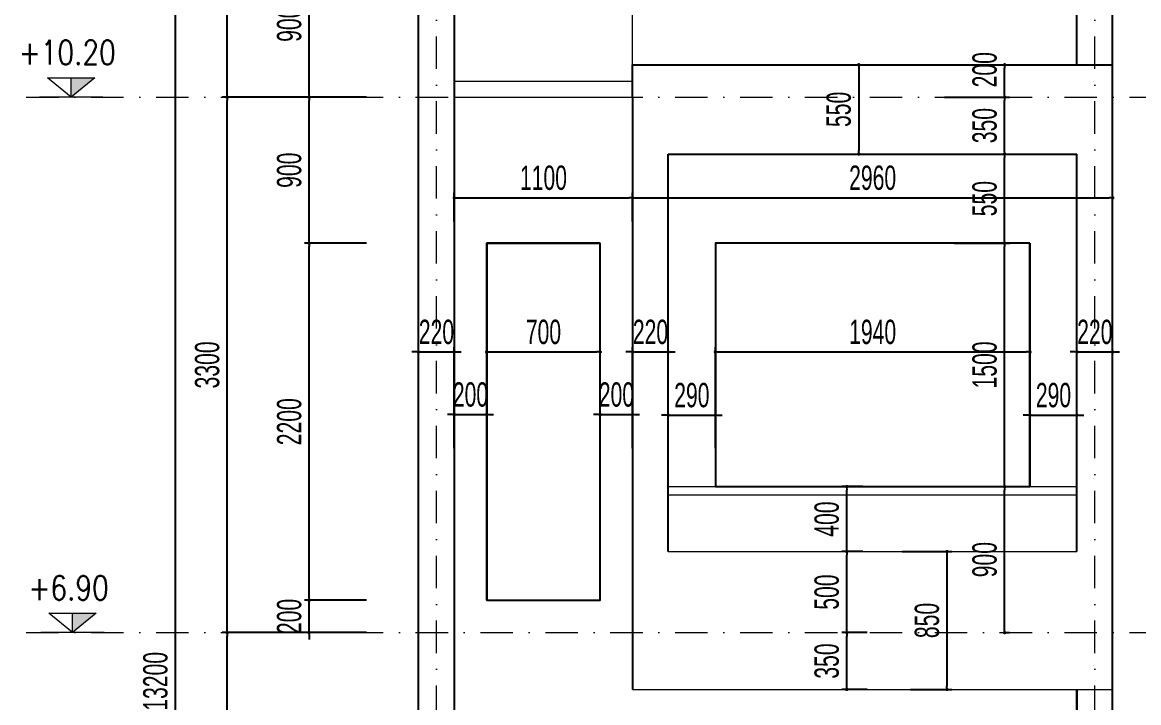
# Model space of a CAD drawing. Header units: millimetres. Extents: x 2565303 to 2664360, y -865723 to -262051.
# Drawn here: x 2642821 to 2649705, y -596653 to -592460 of the extents above; entities that cross this region are included whole.
import ezdxf
from ezdxf.enums import TextEntityAlignment as Align

# ---------------------------------------------------------------- set-up
doc = ezdxf.new("R2010")
doc.units = ezdxf.units.MM
doc.header["$LTSCALE"] = 10
doc.header["$MEASUREMENT"] = 0
doc.linetypes.add('DASHDOT', pattern=[1, 0.5, -0.25, 0, -0.25])
doc.layers.get('0').update_dxf_attribs({"linetype": 'CONTINUOUS'})
doc.layers.get('DEFPOINTS').update_dxf_attribs({"color": 10, "linetype": 'CONTINUOUS'})
for name, color, linetype, lineweight in [('LC Cua', 153, 'CONTINUOUS', 0), ('LC Dim', 8, 'CONTINUOUS', 13), ('LC Net truc', 134, 'DASHDOT', 5), ('LC Text1', 20, 'CONTINUOUS', 13), ('LC Text2', 7, 'CONTINUOUS', 13)]:
    doc.layers.add(name, color=color, linetype=linetype, lineweight=lineweight)
doc.layers.add('M3', color=3, linetype='CONTINUOUS')
doc.styles.add('HOATBIF', font='hoatbif.shx', dxfattribs={"width": 0.65})
doc.styles.add('T1', font='Vnsimli.shx', dxfattribs={"width": 0.7})
doc.dimstyles.new('1-100 (1-60)', dxfattribs={"dimscale": 60, "dimtxt": 2.5, "dimasz": 0.35, "dimexe": 0.5, "dimexo": 0, "dimgap": 0.8, "dimtad": 1, "dimdec": 0, "dimzin": 0, "dimdsep": 46, "dimtxsty": 'HOATBIF', "dimblk1": 'DOT', "dimblk2": 'DOT', "dimsah": 1, "dimcen": -1, "dimdle": 1, "dimclrd": 256, "dimclre": 256, "dimclrt": 4, "dimadec": 3, "dimazin": 2, "dimtfac": 0.333333, "dimtdec": 0, "dimtix": 1, "dimtmove": 2, "dimatfit": 3, "dimldrblk": 'DOT', "dimfxl": 1, "dimtvp": 0.833333, "dimtolj": 1, "dimtzin": 0, "dimarcsym": 0})

# ---------------------------------------------------------------- blocks, each defined once
blk = doc.blocks.new('DOT')
at = {"layer": 'M3', "color": 0, "linetype": 'ByBlock'}
blk.add_line((-0.5, 0), (-1, 0), dxfattribs=at)
at = {"layer": 'M3', "color": 0, "linetype": 'ByBlock', "const_width": 0.5}
blk.add_lwpolyline([(-0.25, 0, 1), (0.25, 0, 1)], format="xyb", close=True, dxfattribs=at)
blk = doc.blocks.new('*D641')
at = {"layer": 'DEFPOINTS', "color": 0, "transparency": 16777216}
for p in [(2644084.6, -596221.2), (2644617.2, -596221.2), (2644617.2, -599521.2)]:
    blk.add_point(p, dxfattribs=at)
at = {"layer": 'LC Dim', "lineweight": -2, "transparency": 16777216}
for p, q in [((2644617.2, -596221.2), (2644054.6, -596221.2)), ((2644084.6, -599500.2), (2644084.6, -596242.2)), ((2644617.2, -599521.2), (2644054.6, -599521.2))]:
    blk.add_line(p, q, dxfattribs=at)
at = {"layer": 'LC Dim', "lineweight": -2, "transparency": 16777216, "xscale": 21, "yscale": 21, "zscale": 21}
for p, rotation in [((2644084.6, -596221.2), 90), ((2644084.6, -599521.2), 270)]:
    blk.add_blockref('DOT', p, dxfattribs=dict(at, rotation=rotation))
at = {"layer": 'LC Dim', "color": 4, "transparency": 16777216, "insert": (2643961.6, -597871.2), "char_height": 150, "attachment_point": 5, "rotation": 90, "style": 'HOATBIF'}
blk.add_mtext('\\A1;3300', dxfattribs=at)
blk = doc.blocks.new('*D642')
at = {"layer": 'DEFPOINTS', "color": 0, "transparency": 16777216}
for p in [(2644084.6, -592921.2), (2644617.2, -592921.2), (2644617.2, -596221.2)]:
    blk.add_point(p, dxfattribs=at)
at = {"layer": 'LC Dim', "lineweight": -2, "transparency": 16777216}
for p, q in [((2644617.2, -592921.2), (2644054.6, -592921.2)), ((2644084.6, -596200.2), (2644084.6, -592942.2)), ((2644617.2, -596221.2), (2644054.6, -596221.2))]:
    blk.add_line(p, q, dxfattribs=at)
at = {"layer": 'LC Dim', "lineweight": -2, "transparency": 16777216, "xscale": 21, "yscale": 21, "zscale": 21}
for p, rotation in [((2644084.6, -592921.2), 90), ((2644084.6, -596221.2), 270)]:
    blk.add_blockref('DOT', p, dxfattribs=dict(at, rotation=rotation))
at = {"layer": 'LC Dim', "color": 4, "transparency": 16777216, "insert": (2643961.6, -594571.2), "char_height": 150, "attachment_point": 5, "rotation": 90, "style": 'HOATBIF'}
blk.add_mtext('\\A1;3300', dxfattribs=at)
blk = doc.blocks.new('*D643')
at = {"layer": 'DEFPOINTS', "color": 0, "transparency": 16777216}
for p in [(2644084.6, -589921.2), (2644617.2, -589921.2), (2644617.2, -592921.2)]:
    blk.add_point(p, dxfattribs=at)
at = {"layer": 'LC Dim', "lineweight": -2, "transparency": 16777216}
for p, q in [((2644617.2, -589921.2), (2644054.6, -589921.2)), ((2644084.6, -592900.2), (2644084.6, -589942.2)), ((2644617.2, -592921.2), (2644054.6, -592921.2))]:
    blk.add_line(p, q, dxfattribs=at)
at = {"layer": 'LC Dim', "lineweight": -2, "transparency": 16777216, "xscale": 21, "yscale": 21, "zscale": 21}
for p, rotation in [((2644084.6, -589921.2), 90), ((2644084.6, -592921.2), 270)]:
    blk.add_blockref('DOT', p, dxfattribs=dict(at, rotation=rotation))
at = {"layer": 'LC Dim', "color": 4, "transparency": 16777216, "insert": (2643961.6, -591421.2), "char_height": 150, "attachment_point": 5, "rotation": 90, "style": 'HOATBIF'}
blk.add_mtext('\\A1;3000', dxfattribs=at)
blk = doc.blocks.new('*D644')
at = {"layer": 'DEFPOINTS', "color": 0, "transparency": 16777216}
for p in [(2643765.5, -589921.2), (2644617.2, -589921.2), (2644617.2, -603121.2)]:
    blk.add_point(p, dxfattribs=at)
at = {"layer": 'LC Dim', "lineweight": -2, "transparency": 16777216}
for p, q in [((2644617.2, -589921.2), (2643735.5, -589921.2)), ((2643765.5, -603100.2), (2643765.5, -589942.2)), ((2644617.2, -603121.2), (2643735.5, -603121.2))]:
    blk.add_line(p, q, dxfattribs=at)
at = {"layer": 'LC Dim', "lineweight": -2, "transparency": 16777216, "xscale": 21, "yscale": 21, "zscale": 21}
for p, rotation in [((2643765.5, -589921.2), 90), ((2643765.5, -603121.2), 270)]:
    blk.add_blockref('DOT', p, dxfattribs=dict(at, rotation=rotation))
at = {"layer": 'LC Dim', "color": 4, "transparency": 16777216, "insert": (2643642.5, -596521.2), "char_height": 150, "attachment_point": 5, "rotation": 90, "style": 'HOATBIF'}
blk.add_mtext('\\A1;13200', dxfattribs=at)
blk = doc.blocks.new('Caodo1')
at = {"layer": 'LC Text1'}
blk.add_hatch(color=256, dxfattribs=at).paths.add_polyline_path([(0, 200), (0, 0), (243, 200)])
for p, q in [((0, 0), (0, 200)), ((324, 0), (-324, 0))]:
    blk.add_line(p, q, dxfattribs=at)
blk.add_lwpolyline([(-243, 200), (243, 200), (0, 0), (0, 0)], close=True, dxfattribs=at)
at = {"layer": 'LC Text1', "style": 'T1', "width": 0.8}
blk.add_attdef('%%P0,00', text='', height=250, dxfattribs=at).set_placement((-39, 460), align=Align.MIDDLE_CENTER)
blk = doc.blocks.new('*D655')
at = {"layer": 'DEFPOINTS', "color": 0, "transparency": 16777216}
for p in [(2645484.8, -594491.4), (2645264.8, -595084.4), (2645484.8, -595084.4)]:
    blk.add_point(p, dxfattribs=at)
at = {"layer": 'LC Dim', "lineweight": -2, "transparency": 16777216}
for p, q in [((2645243.8, -594491.4), (2645222.8, -594491.4)), ((2645264.8, -595084.4), (2645264.8, -594461.4)), ((2645264.8, -594491.4), (2645484.8, -594491.4)), ((2645484.8, -595084.4), (2645484.8, -594461.4)), ((2645505.8, -594491.4), (2645526.8, -594491.4))]:
    blk.add_line(p, q, dxfattribs=at)
at = {"layer": 'LC Dim', "lineweight": -2, "transparency": 16777216, "xscale": 21, "yscale": 21, "zscale": 21}
blk.add_blockref('DOT', (2645264.8, -594491.4), dxfattribs=at)
at = {"layer": 'LC Dim', "lineweight": -2, "transparency": 16777216, "xscale": 21, "yscale": 21, "zscale": 21, "rotation": 180}
blk.add_blockref('DOT', (2645484.8, -594491.4), dxfattribs=at)
at = {"layer": 'LC Dim', "color": 4, "transparency": 16777216, "insert": (2645374.8, -594368.4), "char_height": 150, "attachment_point": 5, "style": 'HOATBIF'}
blk.add_mtext('\\A1;220', dxfattribs=at)
blk = doc.blocks.new('*D656')
at = {"layer": 'DEFPOINTS', "color": 0, "transparency": 16777216}
for p in [(2645684.8, -594877.3), (2645484.8, -595084.4), (2645684.8, -595084.4)]:
    blk.add_point(p, dxfattribs=at)
at = {"layer": 'LC Dim', "lineweight": -2, "transparency": 16777216}
for p, q in [((2645463.8, -594877.3), (2645442.8, -594877.3)), ((2645484.8, -595084.4), (2645484.8, -594847.3)), ((2645484.8, -594877.3), (2645684.8, -594877.3)), ((2645684.8, -595084.4), (2645684.8, -594847.3)), ((2645705.8, -594877.3), (2645726.8, -594877.3))]:
    blk.add_line(p, q, dxfattribs=at)
at = {"layer": 'LC Dim', "lineweight": -2, "transparency": 16777216, "xscale": 21, "yscale": 21, "zscale": 21}
blk.add_blockref('DOT', (2645484.8, -594877.3), dxfattribs=at)
at = {"layer": 'LC Dim', "lineweight": -2, "transparency": 16777216, "xscale": 21, "yscale": 21, "zscale": 21, "rotation": 180}
blk.add_blockref('DOT', (2645684.8, -594877.3), dxfattribs=at)
at = {"layer": 'LC Dim', "color": 4, "transparency": 16777216, "insert": (2645584.8, -594754.3), "char_height": 150, "attachment_point": 5, "style": 'HOATBIF'}
blk.add_mtext('\\A1;200', dxfattribs=at)
blk = doc.blocks.new('*D657')
at = {"layer": 'DEFPOINTS', "color": 0, "transparency": 16777216}
for p in [(2646384.8, -594491.4), (2645684.8, -595084.4), (2646384.8, -595084.4)]:
    blk.add_point(p, dxfattribs=at)
at = {"layer": 'LC Dim', "lineweight": -2, "transparency": 16777216}
for p, q in [((2645684.8, -595084.4), (2645684.8, -594461.4)), ((2645705.8, -594491.4), (2646363.8, -594491.4)), ((2646384.8, -595084.4), (2646384.8, -594461.4))]:
    blk.add_line(p, q, dxfattribs=at)
at = {"layer": 'LC Dim', "lineweight": -2, "transparency": 16777216, "xscale": 21, "yscale": 21, "zscale": 21, "rotation": 180}
blk.add_blockref('DOT', (2645684.8, -594491.4), dxfattribs=at)
at = {"layer": 'LC Dim', "lineweight": -2, "transparency": 16777216, "xscale": 21, "yscale": 21, "zscale": 21}
blk.add_blockref('DOT', (2646384.8, -594491.4), dxfattribs=at)
at = {"layer": 'LC Dim', "color": 4, "transparency": 16777216, "insert": (2646034.8, -594368.4), "char_height": 150, "attachment_point": 5, "style": 'HOATBIF'}
blk.add_mtext('\\A1;700', dxfattribs=at)
blk = doc.blocks.new('*D658')
at = {"layer": 'DEFPOINTS', "color": 0, "transparency": 16777216}
for p in [(2646584.8, -594877.3), (2646384.8, -595084.4), (2646584.8, -595084.4)]:
    blk.add_point(p, dxfattribs=at)
at = {"layer": 'LC Dim', "lineweight": -2, "transparency": 16777216}
for p, q in [((2646363.8, -594877.3), (2646342.8, -594877.3)), ((2646384.8, -595084.4), (2646384.8, -594847.3)), ((2646384.8, -594877.3), (2646584.8, -594877.3)), ((2646584.8, -595084.4), (2646584.8, -594847.3)), ((2646605.8, -594877.3), (2646626.8, -594877.3))]:
    blk.add_line(p, q, dxfattribs=at)
at = {"layer": 'LC Dim', "lineweight": -2, "transparency": 16777216, "xscale": 21, "yscale": 21, "zscale": 21}
blk.add_blockref('DOT', (2646384.8, -594877.3), dxfattribs=at)
at = {"layer": 'LC Dim', "lineweight": -2, "transparency": 16777216, "xscale": 21, "yscale": 21, "zscale": 21, "rotation": 180}
blk.add_blockref('DOT', (2646584.8, -594877.3), dxfattribs=at)
at = {"layer": 'LC Dim', "color": 4, "transparency": 16777216, "insert": (2646484.8, -594754.3), "char_height": 150, "attachment_point": 5, "style": 'HOATBIF'}
blk.add_mtext('\\A1;200', dxfattribs=at)
blk = doc.blocks.new('*D659')
at = {"layer": 'DEFPOINTS', "color": 0, "transparency": 16777216}
for p in [(2646804.8, -594491.4), (2646584.8, -595084.4), (2646804.8, -595084.4)]:
    blk.add_point(p, dxfattribs=at)
at = {"layer": 'LC Dim', "lineweight": -2, "transparency": 16777216}
for p, q in [((2646563.8, -594491.4), (2646542.8, -594491.4)), ((2646584.8, -595084.4), (2646584.8, -594461.4)), ((2646584.8, -594491.4), (2646804.8, -594491.4)), ((2646804.8, -595084.4), (2646804.8, -594461.4)), ((2646825.8, -594491.4), (2646846.8, -594491.4))]:
    blk.add_line(p, q, dxfattribs=at)
at = {"layer": 'LC Dim', "lineweight": -2, "transparency": 16777216, "xscale": 21, "yscale": 21, "zscale": 21}
blk.add_blockref('DOT', (2646584.8, -594491.4), dxfattribs=at)
at = {"layer": 'LC Dim', "lineweight": -2, "transparency": 16777216, "xscale": 21, "yscale": 21, "zscale": 21, "rotation": 180}
blk.add_blockref('DOT', (2646804.8, -594491.4), dxfattribs=at)
at = {"layer": 'LC Dim', "color": 4, "transparency": 16777216, "insert": (2646694.8, -594368.4), "char_height": 150, "attachment_point": 5, "style": 'HOATBIF'}
blk.add_mtext('\\A1;220', dxfattribs=at)
blk = doc.blocks.new('*D660')
at = {"layer": 'DEFPOINTS', "color": 0, "transparency": 16777216}
for p in [(2647094.8, -594881), (2646804.8, -595084.4), (2647094.8, -595084.4)]:
    blk.add_point(p, dxfattribs=at)
at = {"layer": 'LC Dim', "lineweight": -2, "transparency": 16777216}
for p, q in [((2646783.8, -594881), (2646762.8, -594881)), ((2646804.8, -595084.4), (2646804.8, -594851)), ((2646804.8, -594881), (2647094.8, -594881)), ((2647094.8, -595084.4), (2647094.8, -594851)), ((2647115.8, -594881), (2647136.8, -594881))]:
    blk.add_line(p, q, dxfattribs=at)
at = {"layer": 'LC Dim', "lineweight": -2, "transparency": 16777216, "xscale": 21, "yscale": 21, "zscale": 21}
blk.add_blockref('DOT', (2646804.8, -594881), dxfattribs=at)
at = {"layer": 'LC Dim', "lineweight": -2, "transparency": 16777216, "xscale": 21, "yscale": 21, "zscale": 21, "rotation": 180}
blk.add_blockref('DOT', (2647094.8, -594881), dxfattribs=at)
at = {"layer": 'LC Dim', "color": 4, "transparency": 16777216, "insert": (2646949.8, -594758), "char_height": 150, "attachment_point": 5, "style": 'HOATBIF'}
blk.add_mtext('\\A1;290', dxfattribs=at)
blk = doc.blocks.new('*D661')
at = {"layer": 'DEFPOINTS', "color": 0, "transparency": 16777216}
for p in [(2649034.8, -594491.4), (2647094.8, -595084.4), (2649034.8, -595084.4)]:
    blk.add_point(p, dxfattribs=at)
at = {"layer": 'LC Dim', "lineweight": -2, "transparency": 16777216}
for p, q in [((2647094.8, -595084.4), (2647094.8, -594461.4)), ((2647115.8, -594491.4), (2649013.8, -594491.4)), ((2649034.8, -595084.4), (2649034.8, -594461.4))]:
    blk.add_line(p, q, dxfattribs=at)
at = {"layer": 'LC Dim', "lineweight": -2, "transparency": 16777216, "xscale": 21, "yscale": 21, "zscale": 21, "rotation": 180}
blk.add_blockref('DOT', (2647094.8, -594491.4), dxfattribs=at)
at = {"layer": 'LC Dim', "lineweight": -2, "transparency": 16777216, "xscale": 21, "yscale": 21, "zscale": 21}
blk.add_blockref('DOT', (2649034.8, -594491.4), dxfattribs=at)
at = {"layer": 'LC Dim', "color": 4, "transparency": 16777216, "insert": (2648064.8, -594368.4), "char_height": 150, "attachment_point": 5, "style": 'HOATBIF'}
blk.add_mtext('\\A1;1940', dxfattribs=at)
blk = doc.blocks.new('*D662')
at = {"layer": 'DEFPOINTS', "color": 0, "transparency": 16777216}
for p in [(2649324.8, -594881), (2649034.8, -595084.4), (2649324.8, -595084.4)]:
    blk.add_point(p, dxfattribs=at)
at = {"layer": 'LC Dim', "lineweight": -2, "transparency": 16777216}
for p, q in [((2649013.8, -594881), (2648992.8, -594881)), ((2649034.8, -595084.4), (2649034.8, -594851)), ((2649034.8, -594881), (2649324.8, -594881)), ((2649324.8, -595084.4), (2649324.8, -594851)), ((2649345.8, -594881), (2649366.8, -594881))]:
    blk.add_line(p, q, dxfattribs=at)
at = {"layer": 'LC Dim', "lineweight": -2, "transparency": 16777216, "xscale": 21, "yscale": 21, "zscale": 21}
blk.add_blockref('DOT', (2649034.8, -594881), dxfattribs=at)
at = {"layer": 'LC Dim', "lineweight": -2, "transparency": 16777216, "xscale": 21, "yscale": 21, "zscale": 21, "rotation": 180}
blk.add_blockref('DOT', (2649324.8, -594881), dxfattribs=at)
at = {"layer": 'LC Dim', "color": 4, "transparency": 16777216, "insert": (2649179.8, -594758), "char_height": 150, "attachment_point": 5, "style": 'HOATBIF'}
blk.add_mtext('\\A1;290', dxfattribs=at)
blk = doc.blocks.new('*D663')
at = {"layer": 'DEFPOINTS', "color": 0, "transparency": 16777216}
for p in [(2649544.8, -594491.4), (2649324.8, -595084.4), (2649544.8, -595084.4)]:
    blk.add_point(p, dxfattribs=at)
at = {"layer": 'LC Dim', "lineweight": -2, "transparency": 16777216}
for p, q in [((2649303.8, -594491.4), (2649282.8, -594491.4)), ((2649324.8, -595084.4), (2649324.8, -594461.4)), ((2649324.8, -594491.4), (2649544.8, -594491.4)), ((2649544.8, -595084.4), (2649544.8, -594461.4)), ((2649565.8, -594491.4), (2649586.8, -594491.4))]:
    blk.add_line(p, q, dxfattribs=at)
at = {"layer": 'LC Dim', "lineweight": -2, "transparency": 16777216, "xscale": 21, "yscale": 21, "zscale": 21}
blk.add_blockref('DOT', (2649324.8, -594491.4), dxfattribs=at)
at = {"layer": 'LC Dim', "lineweight": -2, "transparency": 16777216, "xscale": 21, "yscale": 21, "zscale": 21, "rotation": 180}
blk.add_blockref('DOT', (2649544.8, -594491.4), dxfattribs=at)
at = {"layer": 'LC Dim', "color": 4, "transparency": 16777216, "insert": (2649434.8, -594368.4), "char_height": 150, "attachment_point": 5, "style": 'HOATBIF'}
blk.add_mtext('\\A1;220', dxfattribs=at)
blk = doc.blocks.new('*D664')
at = {"layer": 'DEFPOINTS', "color": 0, "transparency": 16777216}
for p in [(2647905, -596221.2), (2648030.2, -596221.2), (2648030.2, -596571.2)]:
    blk.add_point(p, dxfattribs=at)
at = {"layer": 'LC Dim', "lineweight": -2, "transparency": 16777216}
for p, q in [((2648030.2, -596221.2), (2647875, -596221.2)), ((2647905, -596550.2), (2647905, -596242.2)), ((2648030.2, -596571.2), (2647875, -596571.2))]:
    blk.add_line(p, q, dxfattribs=at)
at = {"layer": 'LC Dim', "lineweight": -2, "transparency": 16777216, "xscale": 21, "yscale": 21, "zscale": 21}
for p, rotation in [((2647905, -596221.2), 90), ((2647905, -596571.2), 270)]:
    blk.add_blockref('DOT', p, dxfattribs=dict(at, rotation=rotation))
at = {"layer": 'LC Dim', "color": 4, "transparency": 16777216, "insert": (2647782, -596396.2), "char_height": 150, "attachment_point": 5, "rotation": 90, "style": 'HOATBIF'}
blk.add_mtext('\\A1;350', dxfattribs=at)
blk = doc.blocks.new('*D665')
at = {"layer": 'DEFPOINTS', "color": 0, "transparency": 16777216}
for p in [(2647905, -595721.2), (2648005.2, -595721.2), (2648030.2, -596221.2)]:
    blk.add_point(p, dxfattribs=at)
at = {"layer": 'LC Dim', "lineweight": -2, "transparency": 16777216}
for p, q in [((2648005.2, -595721.2), (2647875, -595721.2)), ((2647905, -596200.2), (2647905, -595742.2)), ((2648030.2, -596221.2), (2647875, -596221.2))]:
    blk.add_line(p, q, dxfattribs=at)
at = {"layer": 'LC Dim', "lineweight": -2, "transparency": 16777216, "xscale": 21, "yscale": 21, "zscale": 21}
for p, rotation in [((2647905, -595721.2), 90), ((2647905, -596221.2), 270)]:
    blk.add_blockref('DOT', p, dxfattribs=dict(at, rotation=rotation))
at = {"layer": 'LC Dim', "color": 4, "transparency": 16777216, "insert": (2647782, -595971.2), "char_height": 150, "attachment_point": 5, "rotation": 90, "style": 'HOATBIF'}
blk.add_mtext('\\A1;500', dxfattribs=at)
blk = doc.blocks.new('*D666')
at = {"layer": 'DEFPOINTS', "color": 0, "transparency": 16777216}
for p in [(2647905, -595321.2), (2648005.2, -595321.2), (2648005.2, -595721.2)]:
    blk.add_point(p, dxfattribs=at)
at = {"layer": 'LC Dim', "lineweight": -2, "transparency": 16777216}
for p, q in [((2648005.2, -595321.2), (2647875, -595321.2)), ((2647905, -595700.2), (2647905, -595342.2)), ((2648005.2, -595721.2), (2647875, -595721.2))]:
    blk.add_line(p, q, dxfattribs=at)
at = {"layer": 'LC Dim', "lineweight": -2, "transparency": 16777216, "xscale": 21, "yscale": 21, "zscale": 21}
for p, rotation in [((2647905, -595321.2), 90), ((2647905, -595721.2), 270)]:
    blk.add_blockref('DOT', p, dxfattribs=dict(at, rotation=rotation))
at = {"layer": 'LC Dim', "color": 4, "transparency": 16777216, "insert": (2647782, -595521.2), "char_height": 150, "attachment_point": 5, "rotation": 90, "style": 'HOATBIF'}
blk.add_mtext('\\A1;400', dxfattribs=at)
blk = doc.blocks.new('*D667')
at = {"layer": 'DEFPOINTS', "color": 0, "transparency": 16777216}
for p in [(2648247.4, -595721.2), (2648297.5, -596571.2), (2648523, -596571.2)]:
    blk.add_point(p, dxfattribs=at)
at = {"layer": 'LC Dim', "lineweight": -2, "transparency": 16777216}
for p, q in [((2648247.4, -595721.2), (2648553, -595721.2)), ((2648523, -595742.2), (2648523, -596550.2)), ((2648297.5, -596571.2), (2648553, -596571.2))]:
    blk.add_line(p, q, dxfattribs=at)
at = {"layer": 'LC Dim', "lineweight": -2, "transparency": 16777216, "xscale": 21, "yscale": 21, "zscale": 21}
for p, rotation in [((2648523, -595721.2), 90), ((2648523, -596571.2), 270)]:
    blk.add_blockref('DOT', p, dxfattribs=dict(at, rotation=rotation))
at = {"layer": 'LC Dim', "color": 4, "transparency": 16777216, "insert": (2648400, -596146.2), "char_height": 150, "attachment_point": 5, "rotation": 90, "style": 'HOATBIF'}
blk.add_mtext('\\A1;850', dxfattribs=at)
blk = doc.blocks.new('*D668')
at = {"layer": 'DEFPOINTS', "color": 0, "transparency": 16777216}
for p in [(2648826.6, -595321.2), (2648878.6, -595321.2), (2648868.9, -596221.2)]:
    blk.add_point(p, dxfattribs=at)
at = {"layer": 'LC Dim', "lineweight": -2, "transparency": 16777216}
for p, q in [((2648826.6, -595321.2), (2648908.6, -595321.2)), ((2648878.6, -596200.2), (2648878.6, -595342.2)), ((2648868.9, -596221.2), (2648908.6, -596221.2))]:
    blk.add_line(p, q, dxfattribs=at)
at = {"layer": 'LC Dim', "lineweight": -2, "transparency": 16777216, "xscale": 21, "yscale": 21, "zscale": 21}
for p, rotation in [((2648878.6, -595321.2), 90), ((2648878.6, -596221.2), 270)]:
    blk.add_blockref('DOT', p, dxfattribs=dict(at, rotation=rotation))
at = {"layer": 'LC Dim', "color": 4, "transparency": 16777216, "insert": (2648755.6, -595771.2), "char_height": 150, "attachment_point": 5, "rotation": 90, "style": 'HOATBIF'}
blk.add_mtext('\\A1;900', dxfattribs=at)
blk = doc.blocks.new('*D669')
at = {"layer": 'DEFPOINTS', "color": 0, "transparency": 16777216}
for p in [(2648568, -593821.2), (2648878.6, -593821.2), (2648826.6, -595321.2)]:
    blk.add_point(p, dxfattribs=at)
at = {"layer": 'LC Dim', "lineweight": -2, "transparency": 16777216}
for p, q in [((2648568, -593821.2), (2648908.6, -593821.2)), ((2648878.6, -595300.2), (2648878.6, -593842.2)), ((2648826.6, -595321.2), (2648908.6, -595321.2))]:
    blk.add_line(p, q, dxfattribs=at)
at = {"layer": 'LC Dim', "lineweight": -2, "transparency": 16777216, "xscale": 21, "yscale": 21, "zscale": 21}
for p, rotation in [((2648878.6, -593821.2), 90), ((2648878.6, -595321.2), 270)]:
    blk.add_blockref('DOT', p, dxfattribs=dict(at, rotation=rotation))
at = {"layer": 'LC Dim', "color": 4, "transparency": 16777216, "insert": (2648755.6, -594571.2), "char_height": 150, "attachment_point": 5, "rotation": 90, "style": 'HOATBIF'}
blk.add_mtext('\\A1;1500', dxfattribs=at)
blk = doc.blocks.new('*D670')
at = {"layer": 'DEFPOINTS', "color": 0, "transparency": 16777216}
for p in [(2648508.3, -593271.2), (2648878.6, -593271.2), (2648568, -593821.2)]:
    blk.add_point(p, dxfattribs=at)
at = {"layer": 'LC Dim', "lineweight": -2, "transparency": 16777216}
for p, q in [((2648508.3, -593271.2), (2648908.6, -593271.2)), ((2648878.6, -593800.2), (2648878.6, -593292.2)), ((2648568, -593821.2), (2648908.6, -593821.2))]:
    blk.add_line(p, q, dxfattribs=at)
at = {"layer": 'LC Dim', "lineweight": -2, "transparency": 16777216, "xscale": 21, "yscale": 21, "zscale": 21}
for p, rotation in [((2648878.6, -593271.2), 90), ((2648878.6, -593821.2), 270)]:
    blk.add_blockref('DOT', p, dxfattribs=dict(at, rotation=rotation))
at = {"layer": 'LC Dim', "color": 4, "transparency": 16777216, "insert": (2648755.6, -593546.2), "char_height": 150, "attachment_point": 5, "rotation": 90, "style": 'HOATBIF'}
blk.add_mtext('\\A1;550', dxfattribs=at)
blk = doc.blocks.new('*D671')
at = {"layer": 'DEFPOINTS', "color": 0, "transparency": 16777216}
for p in [(2648508.3, -592921.2), (2648878.6, -592921.2), (2648508.3, -593271.2)]:
    blk.add_point(p, dxfattribs=at)
at = {"layer": 'LC Dim', "lineweight": -2, "transparency": 16777216}
for p, q in [((2648508.3, -592921.2), (2648908.6, -592921.2)), ((2648878.6, -593250.2), (2648878.6, -592942.2)), ((2648508.3, -593271.2), (2648908.6, -593271.2))]:
    blk.add_line(p, q, dxfattribs=at)
at = {"layer": 'LC Dim', "lineweight": -2, "transparency": 16777216, "xscale": 21, "yscale": 21, "zscale": 21}
for p, rotation in [((2648878.6, -592921.2), 90), ((2648878.6, -593271.2), 270)]:
    blk.add_blockref('DOT', p, dxfattribs=dict(at, rotation=rotation))
at = {"layer": 'LC Dim', "color": 4, "transparency": 16777216, "insert": (2648755.6, -593096.2), "char_height": 150, "attachment_point": 5, "rotation": 90, "style": 'HOATBIF'}
blk.add_mtext('\\A1;350', dxfattribs=at)
blk = doc.blocks.new('*D672')
at = {"layer": 'DEFPOINTS', "color": 0, "transparency": 16777216}
for p in [(2648448.5, -592721.2), (2648878.6, -592721.2), (2648508.3, -592921.2)]:
    blk.add_point(p, dxfattribs=at)
at = {"layer": 'LC Dim', "lineweight": -2, "transparency": 16777216}
for p, q in [((2648448.5, -592721.2), (2648908.6, -592721.2)), ((2648878.6, -592900.2), (2648878.6, -592742.2)), ((2648508.3, -592921.2), (2648908.6, -592921.2))]:
    blk.add_line(p, q, dxfattribs=at)
at = {"layer": 'LC Dim', "lineweight": -2, "transparency": 16777216, "xscale": 21, "yscale": 21, "zscale": 21}
for p, rotation in [((2648878.6, -592721.2), 90), ((2648878.6, -592921.2), 270)]:
    blk.add_blockref('DOT', p, dxfattribs=dict(at, rotation=rotation))
at = {"layer": 'LC Dim', "color": 4, "transparency": 16777216, "insert": (2648755.6, -592751.8), "char_height": 150, "attachment_point": 5, "rotation": 90, "style": 'HOATBIF'}
blk.add_mtext('\\A1;200', dxfattribs=at)
blk = doc.blocks.new('*D673')
at = {"layer": 'DEFPOINTS', "color": 0, "transparency": 16777216}
for p in [(2647893.6, -592721.2), (2647893.6, -593271.2), (2647978.9, -593271.2)]:
    blk.add_point(p, dxfattribs=at)
at = {"layer": 'LC Dim', "lineweight": -2, "transparency": 16777216}
for p, q in [((2647893.6, -592721.2), (2648008.9, -592721.2)), ((2647978.9, -592742.2), (2647978.9, -593250.2)), ((2647893.6, -593271.2), (2648008.9, -593271.2))]:
    blk.add_line(p, q, dxfattribs=at)
at = {"layer": 'LC Dim', "lineweight": -2, "transparency": 16777216, "xscale": 21, "yscale": 21, "zscale": 21}
for p, rotation in [((2647978.9, -592721.2), 90), ((2647978.9, -593271.2), 270)]:
    blk.add_blockref('DOT', p, dxfattribs=dict(at, rotation=rotation))
at = {"layer": 'LC Dim', "color": 4, "transparency": 16777216, "insert": (2647855.9, -592996.2), "char_height": 150, "attachment_point": 5, "rotation": 90, "style": 'HOATBIF'}
blk.add_mtext('\\A1;550', dxfattribs=at)
blk = doc.blocks.new('*D680')
at = {"layer": 'DEFPOINTS', "color": 0, "transparency": 16777216}
for p in [(2644590.4, -596021.2), (2644942.7, -596021.2), (2644942.7, -596221.2)]:
    blk.add_point(p, dxfattribs=at)
at = {"layer": 'LC Dim', "lineweight": -2, "transparency": 16777216}
for p, q in [((2644590.4, -596000.2), (2644590.4, -595979.2)), ((2644942.7, -596021.2), (2644560.4, -596021.2)), ((2644590.4, -596221.2), (2644590.4, -596021.2)), ((2644942.7, -596221.2), (2644560.4, -596221.2)), ((2644590.4, -596242.2), (2644590.4, -596263.2))]:
    blk.add_line(p, q, dxfattribs=at)
at = {"layer": 'LC Dim', "lineweight": -2, "transparency": 16777216, "xscale": 21, "yscale": 21, "zscale": 21}
for p, rotation in [((2644590.4, -596021.2), 270), ((2644590.4, -596221.2), 90)]:
    blk.add_blockref('DOT', p, dxfattribs=dict(at, rotation=rotation))
at = {"layer": 'LC Dim', "color": 4, "transparency": 16777216, "insert": (2644467.4, -596121.2), "char_height": 150, "attachment_point": 5, "rotation": 90, "style": 'HOATBIF'}
blk.add_mtext('\\A1;200', dxfattribs=at)
blk = doc.blocks.new('*D681')
at = {"layer": 'DEFPOINTS', "color": 0, "transparency": 16777216}
for p in [(2644590.4, -593821.2), (2644942.7, -593821.2), (2644942.7, -596021.2)]:
    blk.add_point(p, dxfattribs=at)
at = {"layer": 'LC Dim', "lineweight": -2, "transparency": 16777216}
for p, q in [((2644942.7, -593821.2), (2644560.4, -593821.2)), ((2644590.4, -596000.2), (2644590.4, -593842.2)), ((2644942.7, -596021.2), (2644560.4, -596021.2))]:
    blk.add_line(p, q, dxfattribs=at)
at = {"layer": 'LC Dim', "lineweight": -2, "transparency": 16777216, "xscale": 21, "yscale": 21, "zscale": 21}
for p, rotation in [((2644590.4, -593821.2), 90), ((2644590.4, -596021.2), 270)]:
    blk.add_blockref('DOT', p, dxfattribs=dict(at, rotation=rotation))
at = {"layer": 'LC Dim', "color": 4, "transparency": 16777216, "insert": (2644467.4, -594921.2), "char_height": 150, "attachment_point": 5, "rotation": 90, "style": 'HOATBIF'}
blk.add_mtext('\\A1;2200', dxfattribs=at)
blk = doc.blocks.new('*D682')
at = {"layer": 'DEFPOINTS', "color": 0, "transparency": 16777216}
for p in [(2644590.4, -592921.2), (2644942.7, -592921.2), (2644942.7, -593821.2)]:
    blk.add_point(p, dxfattribs=at)
at = {"layer": 'LC Dim', "lineweight": -2, "transparency": 16777216}
for p, q in [((2644942.7, -592921.2), (2644560.4, -592921.2)), ((2644590.4, -593800.2), (2644590.4, -592942.2)), ((2644942.7, -593821.2), (2644560.4, -593821.2))]:
    blk.add_line(p, q, dxfattribs=at)
at = {"layer": 'LC Dim', "lineweight": -2, "transparency": 16777216, "xscale": 21, "yscale": 21, "zscale": 21}
for p, rotation in [((2644590.4, -592921.2), 90), ((2644590.4, -593821.2), 270)]:
    blk.add_blockref('DOT', p, dxfattribs=dict(at, rotation=rotation))
at = {"layer": 'LC Dim', "color": 4, "transparency": 16777216, "insert": (2644467.4, -593371.2), "char_height": 150, "attachment_point": 5, "rotation": 90, "style": 'HOATBIF'}
blk.add_mtext('\\A1;900', dxfattribs=at)
blk = doc.blocks.new('*D683')
at = {"layer": 'DEFPOINTS', "color": 0, "transparency": 16777216}
for p in [(2644590.4, -592021.2), (2644942.7, -592021.2), (2644942.7, -592921.2)]:
    blk.add_point(p, dxfattribs=at)
at = {"layer": 'LC Dim', "lineweight": -2, "transparency": 16777216}
for p, q in [((2644942.7, -592021.2), (2644560.4, -592021.2)), ((2644590.4, -592900.2), (2644590.4, -592042.2)), ((2644942.7, -592921.2), (2644560.4, -592921.2))]:
    blk.add_line(p, q, dxfattribs=at)
at = {"layer": 'LC Dim', "lineweight": -2, "transparency": 16777216, "xscale": 21, "yscale": 21, "zscale": 21}
for p, rotation in [((2644590.4, -592021.2), 90), ((2644590.4, -592921.2), 270)]:
    blk.add_blockref('DOT', p, dxfattribs=dict(at, rotation=rotation))
at = {"layer": 'LC Dim', "color": 4, "transparency": 16777216, "insert": (2644467.4, -592471.2), "char_height": 150, "attachment_point": 5, "rotation": 90, "style": 'HOATBIF'}
blk.add_mtext('\\A1;900', dxfattribs=at)
blk = doc.blocks.new('*D695')
at = {"layer": 'DEFPOINTS', "color": 0, "transparency": 16777216}
for p in [(2646584.8, -593541.2), (2645484.8, -593688), (2646584.8, -593688)]:
    blk.add_point(p, dxfattribs=at)
at = {"layer": 'LC Dim', "lineweight": -2, "transparency": 16777216}
for p, q in [((2645484.8, -593688), (2645484.8, -593511.2)), ((2646584.8, -593688), (2646584.8, -593511.2)), ((2645505.8, -593541.2), (2646563.8, -593541.2))]:
    blk.add_line(p, q, dxfattribs=at)
at = {"layer": 'LC Dim', "lineweight": -2, "transparency": 16777216, "xscale": 21, "yscale": 21, "zscale": 21, "rotation": 180}
blk.add_blockref('DOT', (2645484.8, -593541.2), dxfattribs=at)
at = {"layer": 'LC Dim', "lineweight": -2, "transparency": 16777216, "xscale": 21, "yscale": 21, "zscale": 21}
blk.add_blockref('DOT', (2646584.8, -593541.2), dxfattribs=at)
at = {"layer": 'LC Dim', "color": 4, "transparency": 16777216, "insert": (2646034.8, -593418.2), "char_height": 150, "attachment_point": 5, "style": 'HOATBIF'}
blk.add_mtext('\\A1;1100', dxfattribs=at)
blk = doc.blocks.new('*D696')
at = {"layer": 'DEFPOINTS', "color": 0, "transparency": 16777216}
for p in [(2649544.8, -593541.2), (2646584.8, -593688), (2649544.8, -593730)]:
    blk.add_point(p, dxfattribs=at)
at = {"layer": 'LC Dim', "lineweight": -2, "transparency": 16777216}
for p, q in [((2646584.8, -593688), (2646584.8, -593511.2)), ((2649544.8, -593730), (2649544.8, -593511.2)), ((2646605.8, -593541.2), (2649523.8, -593541.2))]:
    blk.add_line(p, q, dxfattribs=at)
at = {"layer": 'LC Dim', "lineweight": -2, "transparency": 16777216, "xscale": 21, "yscale": 21, "zscale": 21, "rotation": 180}
blk.add_blockref('DOT', (2646584.8, -593541.2), dxfattribs=at)
at = {"layer": 'LC Dim', "lineweight": -2, "transparency": 16777216, "xscale": 21, "yscale": 21, "zscale": 21}
blk.add_blockref('DOT', (2649544.8, -593541.2), dxfattribs=at)
at = {"layer": 'LC Dim', "color": 4, "transparency": 16777216, "insert": (2648064.8, -593418.2), "char_height": 150, "attachment_point": 5, "style": 'HOATBIF'}
blk.add_mtext('\\A1;2960', dxfattribs=at)

msp = doc.modelspace()

# ---------------------------------------------------------------- linework, layer by layer
for p, q in [((2645264.8, -603421.2), (2645264.8, -589701.2)), ((2649544.8, -603421.2), (2649544.8, -589701.2)), ((2645484.8, -590271.2), (2645484.8, -599521.2)), ((2649324.8, -592721.2), (2649324.8, -590271.2)), ((2646584.8, -592721.2), (2649544.8, -592721.2)), ((2646584.8, -592921.2), (2646584.8, -592721.2)), ((2646584.8, -592921.2), (2646584.8, -596571.2)), ((2646804.8, -593271.2), (2649324.8, -593271.2)), ((2646804.8, -595721.2), (2646804.8, -593271.2)), ((2649324.8, -595721.2), (2649324.8, -593271.2)), ((2645684.8, -593821.2), (2646384.8, -593821.2)), ((2645684.8, -596021.2), (2645684.8, -593821.2)), ((2647094.8, -593821.2), (2647094.8, -595321.2)), ((2649034.8, -593821.2), (2649034.8, -595321.2)), ((2649324.8, -599521.2), (2649324.8, -596571.2)), ((2649324.8, -596571.2), (2649324.8, -599521.2))]:
    msp.add_line(p, q)
for points in [[(2646384.8, -593821.2), (2645684.8, -593821.2), (2645684.8, -596021.2), (2646384.8, -596021.2)], [(2649034.8, -593821.2), (2647094.8, -593821.2), (2647094.8, -595321.2), (2649034.8, -595321.2)]]:
    msp.add_lwpolyline(points, close=True)
at = {"layer": 'LC Cua'}
for p, q in [((2646584.8, -592721.2), (2646584.8, -592021.2)), ((2645484.8, -592821.2), (2646584.8, -592821.2)), ((2647094.8, -593821.2), (2649034.8, -593821.2)), ((2646804.8, -595321.2), (2649324.8, -595321.2)), ((2646804.8, -595371.2), (2649324.8, -595371.2)), ((2647144.8, -595321.2), (2648984.8, -595321.2)), ((2645684.8, -596021.2), (2646384.8, -596021.2))]:
    msp.add_line(p, q, dxfattribs=at)
at = {"layer": 'LC Net truc', "ltscale": 40}
for p, q in [((2645374.8, -605549.2), (2645374.8, -589363.9)), ((2649434.8, -605549.2), (2649434.8, -589363.9)), ((2642846, -592921.2), (2651929.2, -592921.2)), ((2642846, -596221.2), (2651929.2, -596221.2))]:
    msp.add_line(p, q, dxfattribs=at)
at = {"layer": 'LC Text2'}
for p, q in [((2645484.8, -592921.2), (2646584.8, -592921.2)), ((2646804.8, -595721.2), (2649324.8, -595721.2)), ((2646584.8, -596571.2), (2649544.8, -596571.2))]:
    msp.add_line(p, q, dxfattribs=at)

# ---------------------------------------------------------------- block references
at = {"layer": 'LC Text1'}
ref = msp.add_blockref('Caodo1', (2643122.4, -592921.2), dxfattribs=dict(at, xscale=0.5999999999992269, yscale=0.5999999999992269, zscale=0.5999999999992269))
ref.add_attrib('%%P0,00', '+10.20', dxfattribs={"layer": 'LC Text2', "height": 150, "style": 'T1', "width": 0.8}).set_placement((2643099, -592645.5), align=Align.MIDDLE_CENTER)
ref = msp.add_blockref('Caodo1', (2643130.7, -596221.2), dxfattribs=dict(at, xscale=0.5999999999992269, yscale=0.5999999999992269, zscale=0.5999999999992269))
ref.add_attrib('%%P0,00', '+6.90', dxfattribs={"layer": 'LC Text2', "height": 150, "style": 'T1', "width": 0.8}).set_placement((2643107.2, -595945.5), align=Align.MIDDLE_CENTER)

# ---------------------------------------------------------------- dimensions: what is measured, and where the dimension line sits
at = {"layer": 'LC Dim'}
for base, p1, p2, picture, middle in [((2643765.5, -589921.2), (2644617.2, -603121.2), (2644617.2, -589921.2), '*D644', (2643642.5, -596521.2)), ((2644084.6, -589921.2), (2644617.2, -592921.2), (2644617.2, -589921.2), '*D643', (2643961.6, -591421.2)), ((2644590.4, -592021.2), (2644942.7, -592921.2), (2644942.7, -592021.2), '*D683', (2644467.4, -592471.2)), ((2647978.9, -593271.2), (2647893.6, -592721.2), (2647893.6, -593271.2), '*D673', (2647855.9, -592996.2)), ((2644084.6, -592921.2), (2644617.2, -596221.2), (2644617.2, -592921.2), '*D642', (2643961.6, -594571.2)), ((2644590.4, -592921.2), (2644942.7, -593821.2), (2644942.7, -592921.2), '*D682', (2644467.4, -593371.2)), ((2648878.6, -592921.2), (2648508.3, -593271.2), (2648508.3, -592921.2), '*D671', (2648755.6, -593096.2)), ((2648878.6, -593271.2), (2648568, -593821.2), (2648508.3, -593271.2), '*D670', (2648755.6, -593546.2)), ((2644590.4, -593821.2), (2644942.7, -596021.2), (2644942.7, -593821.2), '*D681', (2644467.4, -594921.2)), ((2648878.6, -593821.2), (2648826.6, -595321.2), (2648568, -593821.2), '*D669', (2648755.6, -594571.2)), ((2647905, -595321.2), (2648005.2, -595721.2), (2648005.2, -595321.2), '*D666', (2647782, -595521.2)), ((2648878.6, -595321.2), (2648868.9, -596221.2), (2648826.6, -595321.2), '*D668', (2648755.6, -595771.2)), ((2647905, -595721.2), (2648030.2, -596221.2), (2648005.2, -595721.2), '*D665', (2647782, -595971.2)), ((2648523, -596571.2), (2648247.4, -595721.2), (2648297.5, -596571.2), '*D667', (2648400, -596146.2)), ((2644590.4, -596021.2), (2644942.7, -596221.2), (2644942.7, -596021.2), '*D680', (2644467.4, -596121.2)), ((2644084.6, -596221.2), (2644617.2, -599521.2), (2644617.2, -596221.2), '*D641', (2643961.6, -597871.2)), ((2647905, -596221.2), (2648030.2, -596571.2), (2648030.2, -596221.2), '*D664', (2647782, -596396.2))]:
    dim = msp.add_linear_dim(base=base, p1=p1, p2=p2, angle=90, dimstyle='1-100 (1-60)', dxfattribs=at)
    dim.commit()
    dim.dimension.update_dxf_attribs({"geometry": picture, "text_midpoint": middle})
dim = msp.add_linear_dim(base=(2648878.6, -592721.2), p1=(2648508.3, -592921.2), p2=(2648448.5, -592721.2), angle=90, dimstyle='1-100 (1-60)', dxfattribs=at)
dim.commit()
dim.dimension.update_dxf_attribs({"geometry": '*D672', "text_midpoint": (2648755.6, -592751.8), "dimtype": 160})
for base, p1, p2, picture, middle in [((2646584.8, -593541.2), (2645484.8, -593688), (2646584.8, -593688), '*D695', (2646034.8, -593418.2)), ((2649544.8, -593541.2), (2646584.8, -593688), (2649544.8, -593730), '*D696', (2648064.8, -593418.2)), ((2645484.8, -594491.4), (2645264.8, -595084.4), (2645484.8, -595084.4), '*D655', (2645374.8, -594368.4)), ((2646384.8, -594491.4), (2645684.8, -595084.4), (2646384.8, -595084.4), '*D657', (2646034.8, -594368.4)), ((2646804.8, -594491.4), (2646584.8, -595084.4), (2646804.8, -595084.4), '*D659', (2646694.8, -594368.4)), ((2649034.8, -594491.4), (2647094.8, -595084.4), (2649034.8, -595084.4), '*D661', (2648064.8, -594368.4)), ((2649544.8, -594491.4), (2649324.8, -595084.4), (2649544.8, -595084.4), '*D663', (2649434.8, -594368.4)), ((2645684.8, -594877.3), (2645484.8, -595084.4), (2645684.8, -595084.4), '*D656', (2645584.8, -594754.3)), ((2646584.8, -594877.3), (2646384.8, -595084.4), (2646584.8, -595084.4), '*D658', (2646484.8, -594754.3)), ((2647094.8, -594881), (2646804.8, -595084.4), (2647094.8, -595084.4), '*D660', (2646949.8, -594758)), ((2649324.8, -594881), (2649034.8, -595084.4), (2649324.8, -595084.4), '*D662', (2649179.8, -594758))]:
    dim = msp.add_linear_dim(base=base, p1=p1, p2=p2, dimstyle='1-100 (1-60)', dxfattribs=at)
    dim.commit()
    dim.dimension.update_dxf_attribs({"geometry": picture, "text_midpoint": middle})

doc.saveas('drawing.dxf')
